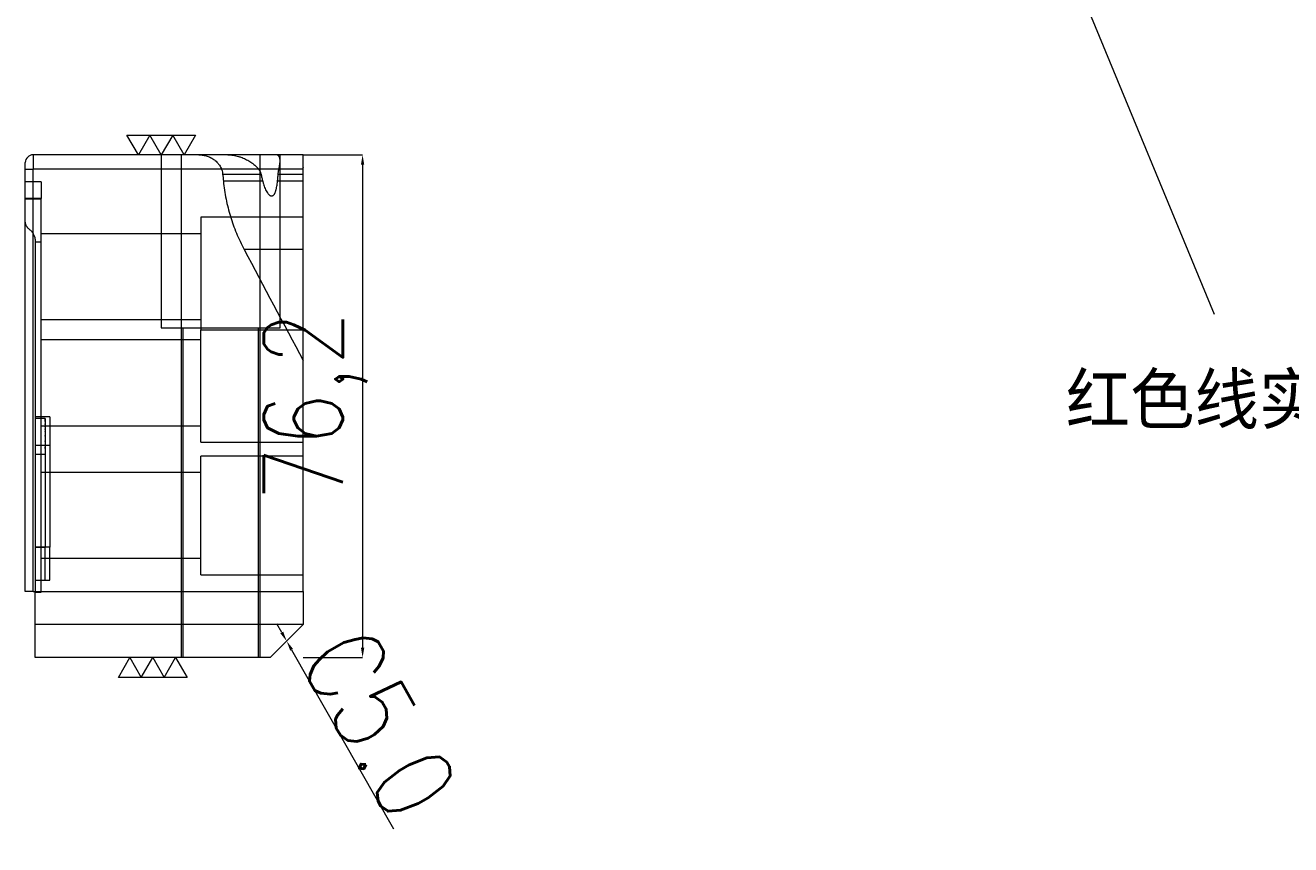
# Model space of a CAD drawing. Header units: millimetres. Extents: x 11297 to 11934, y 34710 to 35077.
# Drawn here: x 11379.1 to 11570.8, y 34710.3 to 34834.4 of the extents above; entities that cross this region are included whole.
import ezdxf
from ezdxf.enums import TextEntityAlignment as Align

# ---------------------------------------------------------------- set-up
doc = ezdxf.new("R2010")
doc.units = ezdxf.units.MM
doc.linetypes.add('DASHED', pattern=[0])
for name, color, linetype, lineweight in [('DIE', 20, 'Continuous', 20), ('DIE_W', 1, 'Continuous', 20), ('DIM', 4, 'Continuous', 20)]:
    doc.layers.add(name, color=color, linetype=linetype, lineweight=lineweight)
doc.styles.add('TXT', font='txt.shx', dxfattribs={"width": 0.8, "bigfont": 'ctxt.shx'})
doc.dimstyles.new('零件', dxfattribs={"dimscale": 1.5, "dimtxt": 8, "dimasz": 1, "dimexe": 0, "dimexo": 0, "dimgap": 0, "dimtad": 1, "dimtxsty": 'TXT', "dimcen": 0, "dimclrd": 252, "dimclre": 252, "dimclrt": 4, "dimazin": 3, "dimtp": 0.001, "dimtm": 0.001, "dimtfac": 1, "dimtmove": 0, "dimatfit": 3, "dimlwd": 5, "dimlwe": 5})

# ---------------------------------------------------------------- blocks, each defined once
blk = doc.blocks.new('*D1113')
at = {"layer": 'Defpoints', "color": 0}
for p in [(11421.191377559, 34814.82027142103), (11421.191377559, 34738.62034432025), (11430.191377559, 34738.62034432025)]:
    blk.add_point(p, dxfattribs=at)
at = {"layer": 'DIM', "color": 252, "lineweight": 5}
for p, q in [((11421.191377559, 34814.82027142103), (11430.191377559, 34814.82027142103)), ((11430.191377559, 34813.32027142103), (11430.191377559, 34740.12034432025)), ((11421.191377559, 34738.62034432025), (11430.191377559, 34738.62034432025))]:
    blk.add_line(p, q, dxfattribs=at)
at = {"layer": 'DIM', "color": 252}
for points in [[(11430.441377559, 34813.32027142103), (11429.941377559, 34813.32027142103), (11430.191377559, 34814.82027142103)], [(11429.941377559, 34740.12034432025), (11430.441377559, 34740.12034432025), (11430.191377559, 34738.62034432025)]]:
    blk.add_solid(points, dxfattribs=at)
at = {"layer": 'DIM', "color": 4, "lineweight": 5, "insert": (11423.04852041615, 34776.72030787064), "char_height": 12, "attachment_point": 5, "rotation": 90, "style": 'TXT'}
blk.add_mtext('76,2', dxfattribs=at)
blk = doc.blocks.new('*D1118')
at = {"layer": 'Defpoints', "color": 0}
for p in [(11418.69087736719, 34741.12121310392), (11418.69186775082, 34741.11947553659)]:
    blk.add_point(p, dxfattribs=at)
at = {"layer": 'DIM', "color": 252, "lineweight": 5}
for p, q in [((11417.94808964197, 34742.42438860832), (11417.20530191675, 34743.72756411272)), ((11418.69087736719, 34741.12121310392), (11418.69186775082, 34741.11947553659)), ((11419.43465547604, 34739.81630003219), (11434.89171432941, 34712.69783834543))]:
    blk.add_line(p, q, dxfattribs=at)
at = {"layer": 'DIM', "color": 252}
for points in [[(11417.73089372457, 34742.30059065411), (11418.16528555937, 34742.54818656253), (11418.69087736719, 34741.12121310392)], [(11419.65185139344, 34739.94009798639), (11419.21745955864, 34739.69250207798), (11418.69186775082, 34741.11947553659)]]:
    blk.add_solid(points, dxfattribs=at)
at = {"layer": 'DIM', "color": 4, "lineweight": 5, "insert": (11432.74728078293, 34728.57663233748), "char_height": 12, "attachment_point": 5, "rotation": 299.6823997492544, "style": 'TXT'}
blk.add_mtext('C5.0', dxfattribs=at)

msp = doc.modelspace()

# ---------------------------------------------------------------- linework, layer by layer
at = {"layer": 'DIE', "color": 155, "linetype": 'Continuous', "lineweight": 5}
for p, q in [((11380.291366559, 34814.82027132026), (11380.291366559, 34812.65866632025)), ((11421.191372559, 34743.62034432025), (11380.591366559, 34743.62034432025))]:
    msp.add_line(p, q, dxfattribs=at)
at = {"layer": 'DIE', "color": 31, "linetype": 'DASHED', "lineweight": 5, "ltscale": 0.400464790135167}
for p, q in [((11399.69112355901, 34814.82027132026), (11399.69112355901, 34788.62034432025)), ((11417.69112355901, 34788.62034432025), (11417.69112355901, 34814.82027132026)), ((11421.191372559, 34805.37027132025), (11405.691366559, 34805.37027132025)), ((11405.691366559, 34805.37027132025), (11405.691366559, 34788.32027132026)), ((11399.69112355901, 34788.62034432025), (11408.69112355901, 34788.62034432025)), ((11402.93762355901, 34788.62034432025), (11402.93762355901, 34738.62034432025)), ((11405.691366559, 34771.27027132025), (11405.691366559, 34788.32027132026)), ((11405.691366559, 34788.32027132026), (11421.191372559, 34788.32027132026)), ((11408.69112355901, 34788.62034432025), (11417.69112355901, 34788.62034432025)), ((11414.44462355901, 34738.62034432025), (11414.44462355901, 34788.62034432025)), ((11405.691366559, 34771.27027132025), (11421.191372559, 34771.27027132025)), ((11421.191372559, 34769.17027132025), (11405.691366559, 34769.17027132025)), ((11405.691366559, 34751.17027132025), (11405.691366559, 34769.17027132025)), ((11405.691366559, 34751.17027132025), (11421.191372559, 34751.17027132025))]:
    msp.add_line(p, q, dxfattribs=at)
at = {"layer": 'DIE', "color": 2, "linetype": 'DASHED', "lineweight": 5, "ltscale": 0.400464790135167}
for p, q in [((11381.491366559, 34810.72218632025), (11379.091372559, 34810.72218632025)), ((11381.491366559, 34810.72218632025), (11381.491366559, 34808.22218632025)), ((11381.491366559, 34808.22218632025), (11379.091372559, 34808.22218632025)), ((11381.491366559, 34808.12027132025), (11379.091372559, 34808.12027132025)), ((11381.491366559, 34748.62034432025), (11381.491366559, 34808.22218632025)), ((11380.591366559, 34801.62027132025), (11380.591366559, 34748.62075832026))]:
    msp.add_line(p, q, dxfattribs=at)
at = {"layer": 'DIE', "color": 155, "linetype": 'DASHED', "lineweight": 5, "ltscale": 0.400464790135167}
for p, q in [((11408.990701559, 34811.89916932025), (11414.79946855901, 34811.89916932025)), ((11415.051577559, 34810.82022732025), (11409.09758555901, 34810.82022732025)), ((11421.191372559, 34810.82022732025), (11417.302001559, 34810.82022732025)), ((11417.397177559, 34811.89916932025), (11421.191372559, 34811.89916932025)), ((11380.591366559, 34801.62027132025), (11381.491366559, 34801.62027132025)), ((11421.191377559, 34800.48798132024), (11412.237051559, 34800.48798132024))]:
    msp.add_line(p, q, dxfattribs=at)
at = {"layer": 'DIE', "color": 2, "linetype": 'Continuous', "lineweight": 5}
for p, q in [((11379.091366559, 34804.74968432025), (11379.091366559, 34804.75027132026)), ((11380.591366559, 34748.62075832024), (11380.591366559, 34748.53117132025)), ((11380.591366559, 34748.53117132025), (11381.491366559, 34748.53117132025))]:
    msp.add_line(p, q, dxfattribs=at)
at = {"layer": 'DIE', "color": 31, "linetype": 'DASHED', "lineweight": 5, "ltscale": 0.400464789677757}
for p, q in [((11382.791366559, 34775.12663032024), (11380.591366559, 34775.12663032024)), ((11382.091366559, 34774.84064832024), (11380.591366559, 34774.84064832024)), ((11382.091366559, 34774.83830632025), (11382.091366559, 34774.84028732024)), ((11382.791366559, 34770.76478832024), (11380.591366559, 34770.76478832024)), ((11382.791366559, 34770.76478832024), (11382.791366559, 34755.38554732024)), ((11382.091366559, 34769.42280932025), (11382.091366559, 34755.38554732024)), ((11382.091366559, 34750.35027132025), (11382.091366559, 34755.38554732024)), ((11382.791366559, 34750.35027132025), (11382.791366559, 34755.38554732024)), ((11380.591366559, 34750.35027132025), (11382.091366559, 34750.35027132025)), ((11382.091354559, 34750.35027132025), (11382.791366559, 34750.35027132025))]:
    msp.add_line(p, q, dxfattribs=at)
at = {"layer": 'DIE', "color": 155, "linetype": 'DASHED', "lineweight": 5, "ltscale": 0.400464789677757}
for p, q in [((11382.091366559, 34769.42281332024), (11380.591366559, 34769.42281332024)), ((11382.091366559, 34769.42280932025), (11380.591366559, 34769.42280932025)), ((11382.791366559, 34755.38554732024), (11380.591366559, 34755.38554732024)), ((11380.591366559, 34755.38554732024), (11382.091366559, 34755.38554732024)), ((11382.091366559, 34755.38554732024), (11380.591366559, 34755.38554732024))]:
    msp.add_line(p, q, dxfattribs=at)
at = {"layer": 'DIE', "color": 2, "linetype": 'Continuous', "lineweight": 5}
msp.add_arc((11380.291366559, 34813.62027132025), 1.2, 90, 178.5678970002054, dxfattribs=at)
at = {"layer": 'DIE', "color": 31, "linetype": 'DASHED', "lineweight": 5, "ltscale": 0.400464790135167}
for points, knots in [([(11405.38708745113, 34814.82027142103), (11405.49253025224, 34814.82027142103), (11405.59813957909, 34814.81618819479), (11405.75680848448, 34814.80381281395), (11405.80974066697, 34814.79864442199), (11405.91569176798, 34814.78618086237), (11405.96843220896, 34814.77891702403), (11406.23045223081, 34814.73757230888), (11406.43526834903, 34814.68846832206), (11406.73528234952, 34814.59073553212), (11406.83407852144, 34814.55412243083), (11406.98039265972, 34814.49292453035), (11407.05307896817, 34814.46075357763), (11407.12503920454, 34814.42615806591), (11407.17284856172, 34814.40254630271), (11407.19668062783, 34814.39046062887), (11407.31481862539, 34814.32896130509), (11407.49826920054, 34814.22325908233), (11407.67063248104, 34814.10301993325), (11407.8373384593, 34813.97536330426), (11407.91786361894, 34813.90782732706), (11408.07298993323, 34813.76498820973), (11408.14759282092, 34813.68968734185), (11408.23685829751, 34813.59033228118), (11408.25449298796, 34813.57021792016), (11408.28914250077, 34813.52970928673), (11408.34026491477, 34813.46844009986), (11408.38884123759, 34813.40565783325), (11408.48260266252, 34813.27807798045), (11408.54059658409, 34813.19034236664), (11408.64738862287, 34813.00940629729), (11408.69618815469, 34812.91620668244), (11408.76216238108, 34812.77211357689), (11408.79333987264, 34812.69899161022), (11408.82170668309, 34812.62419932448), (11408.8399798493, 34812.57395862864), (11408.84879909722, 34812.54864001574), (11408.89102838405, 34812.42182705548), (11408.91906823237, 34812.31909886097), (11408.96362342472, 34812.11107851154), (11408.98013980539, 34812.00578658725), (11408.9907011745, 34811.89916979783)], [0, 0, 0, 0, 0.0624999999995352, 0.0624999999995352, 0.0937499999993028, 0.0937499999993028, 0.1249999999990704, 0.1249999999990704, 0.2499999999981407, 0.2499999999981407, 0.3124999999976759, 0.3124999999976759, 0.3437499999976856, 0.3593749999976905, 0.3593749999976905, 0.3749999999976953, 0.3749999999976953, 0.4374999999977149, 0.4999999999977345, 0.4999999999977345, 0.562499999997754, 0.562499999997754, 0.6249999999977736, 0.6249999999977736, 0.6406249999978653, 0.6406249999978653, 0.6562499999979569, 0.6874999999981402, 0.6874999999981402, 0.7499999999985068, 0.7499999999985068, 0.8124999999988733, 0.8124999999988733, 0.8437499999991658, 0.8593749999992165, 0.8593749999992165, 0.8749999999992671, 0.8749999999992671, 0.9374999999996336, 0.9374999999996336, 1, 1, 1, 1]), ([(11409.77863921049, 34814.82027142103), (11409.84701334382, 34814.82027142103), (11409.91541066634, 34814.81883339091), (11410.01803498195, 34814.81460105754), (11410.05228686397, 34814.81284165747), (11410.12058512108, 34814.80865650452), (11410.15461905952, 34814.80623252132), (11410.32422822652, 34814.79251533213), (11410.45812610937, 34814.77644711611), (11410.72266438457, 34814.735358643), (11410.85330378981, 34814.7103343601), (11411.11155483535, 34814.65220835703), (11411.23916590316, 34814.61910438989), (11411.42843454378, 34814.56385255184), (11411.49116563109, 34814.54450079688), (11411.6159263543, 34814.50398559216), (11411.67801137482, 34814.48280222093), (11411.86287160297, 34814.4167315361), (11411.98342493856, 34814.36963715266), (11412.21960205159, 34814.26989847483), (11412.33522483984, 34814.2172531049), (11412.56184808074, 34814.10673596508), (11412.672848152, 34814.04886427466), (11412.89041984879, 34813.92801623155), (11412.99699168539, 34813.8650413026), (11413.20579017409, 34813.73388542618), (11413.30801787507, 34813.66570808279), (11413.4580668238, 34813.55924081759), (11413.50753328337, 34813.52304891599), (11413.60534466444, 34813.44916905828), (11413.65373257418, 34813.41144473997), (11413.79653476629, 34813.29635373659), (11413.88877104094, 34813.21697693678), (11414.06685730836, 34813.05171066964), (11414.1527227238, 34812.96585114943), (11414.27591722227, 34812.83039712071), (11414.31610481695, 34812.78404330026), (11414.39392560097, 34812.68908224102), (11414.43157626094, 34812.64046868218), (11414.50395404419, 34812.5404057636), (11414.5386851611, 34812.48896147904), (11414.60459956359, 34812.38238369292), (11414.63579107197, 34812.32726048252), (11414.69360594311, 34812.21196602553), (11414.71980250457, 34812.15262784756), (11414.7653167065, 34812.02957787218), (11414.78465263688, 34811.96586320877), (11414.79946868587, 34811.89916979783)], [0, 0, 0, 0, 0.0312500000006364, 0.0312500000006364, 0.0468750000007571, 0.0468750000007571, 0.0625000000008779, 0.0625000000008779, 0.1250000000005661, 0.1250000000005661, 0.1875000000002544, 0.1875000000002544, 0.2499999999999427, 0.2499999999999427, 0.2812499999999711, 0.2812499999999711, 0.3124999999999995, 0.3124999999999995, 0.3750000000000563, 0.3750000000000563, 0.4375000000001131, 0.4375000000001131, 0.5000000000001699, 0.5000000000001699, 0.5625000000002266, 0.5625000000002266, 0.6250000000002834, 0.6250000000002834, 0.6562500000003119, 0.6562500000003119, 0.6875000000003402, 0.6875000000003402, 0.7500000000001249, 0.7500000000001249, 0.8124999999999095, 0.8124999999999095, 0.8437499999999246, 0.8437499999999246, 0.8749999999999397, 0.8749999999999397, 0.9062499999999548, 0.9062499999999548, 0.9374999999999698, 0.9374999999999698, 0.9687499999999848, 0.9687499999999848, 1, 1, 1, 1]), ([(11417.39717729207, 34811.89916979783), (11417.40234752822, 34811.96659897645), (11417.40899229387, 34812.0305654962), (11417.42408976932, 34812.15358157094), (11417.43254774691, 34812.21261747459), (11417.45049051635, 34812.32701957061), (11417.45997850932, 34812.38237860272), (11417.47942068929, 34812.49025607506), (11417.48924072704, 34812.5420361307), (11417.50870421149, 34812.64228523841), (11417.51835349369, 34812.69076667852), (11417.53724820027, 34812.78515750876), (11417.54649472882, 34812.83106283523), (11417.57337279365, 34812.96562075063), (11417.5901318586, 34813.05115615732), (11417.62038577189, 34813.21609924446), (11417.63388872771, 34813.29548099166), (11417.65120883217, 34813.41075235463), (11417.65648016586, 34813.44844643265), (11417.66594132074, 34813.522273349), (11417.67013659186, 34813.55844119066), (11417.68105900838, 34813.66484290212), (11417.68612249184, 34813.73298534076), (11417.69152947532, 34813.86408708747), (11417.69187409677, 34813.92704281272), (11417.68755831175, 34814.0478672434), (11417.68289880599, 34814.10573453551), (11417.66825599785, 34814.2162572998), (11417.65827363088, 34814.26891269877), (11417.63260599084, 34814.36868576562), (11417.61692190555, 34814.41580451442), (11417.59345847436, 34814.47090285191), (11417.58856799867, 34814.48174100035), (11417.57842400964, 34814.50296048012), (11417.56265976557, 34814.53411658989), (11417.54524136399, 34814.56322776958), (11417.50816926224, 34814.61863755687), (11417.48047623146, 34814.65183467611), (11417.41892896894, 34814.71012032222), (11417.38507538258, 34814.73521111201), (11417.31092855339, 34814.77640192104), (11417.27063631349, 34814.79250599951), (11417.20508530624, 34814.80899262334), (11417.18233987485, 34814.81320582404), (11417.13553964612, 34814.8188376203), (11417.11144416749, 34814.82027142103), (11417.08666411903, 34814.82027142103)], [0, 0, 0, 0, 0.0312499999999646, 0.0312499999999646, 0.0624999999999292, 0.0624999999999292, 0.0937499999998939, 0.0937499999998939, 0.1249999999998585, 0.1249999999998585, 0.1562499999998231, 0.1562499999998231, 0.1874999999997877, 0.1874999999997877, 0.2499999999997169, 0.2499999999997169, 0.3124999999996462, 0.3124999999996462, 0.3437499999996108, 0.3437499999996108, 0.3749999999995753, 0.3749999999995753, 0.4374999999995259, 0.4374999999995259, 0.4999999999994765, 0.4999999999994765, 0.5624999999994271, 0.5624999999994271, 0.6249999999993776, 0.6249999999993776, 0.6874999999993282, 0.6874999999993282, 0.7031249999993491, 0.7031249999993491, 0.7187499999993698, 0.7499999999994115, 0.7499999999994115, 0.8124999999995557, 0.8124999999995557, 0.8749999999996999, 0.8749999999996999, 0.9374999999998441, 0.9374999999998441, 0.968749999999922, 0.968749999999922, 1, 1, 1, 1]), ([(11409.09758551024, 34810.82022692617), (11409.18803837512, 34809.90719552332), (11409.32353640919, 34809.00785139794), (11409.67999196484, 34807.23513058701), (11409.90096433194, 34806.36175841236), (11410.42604446082, 34804.64027531166), (11410.73015806008, 34803.79216615936), (11411.42115094327, 34802.12109676447), (11411.80802875778, 34801.29813607538), (11412.23705128699, 34800.4879813412)], [0, 0, 0, 0, 0.2500000000000002, 0.2500000000000002, 0.5000000000000001, 0.5000000000000001, 0.75, 0.75, 1, 1, 1, 1]), ([(11414.79946853379, 34811.89916973074), (11414.83967149287, 34811.71819915708), (11414.88067112732, 34811.53773198024), (11414.96458238023, 34811.17800549308), (11415.00749208231, 34810.9987449734), (11415.05157743427, 34810.8202270027)], [0, 0, 0, 0, 0.5, 0.5, 1, 1, 1, 1]), ([(11415.05157726719, 34810.82022692619), (11415.06783158699, 34810.75440704873), (11415.08477357684, 34810.68899164542), (11415.12008877949, 34810.55902030897), (11415.13848163909, 34810.49439952649), (11415.19575136742, 34810.30245433067), (11415.23667840557, 34810.17711795893), (11415.32450163952, 34809.93246508366), (11415.371391337, 34809.81313988659), (11415.47194827738, 34809.58171909888), (11415.52559987899, 34809.46960281475), (11415.64113119887, 34809.2546639151), (11415.70184770965, 34809.15402473856), (11415.79790344317, 34809.01591714563), (11415.83076005324, 34808.97202941695), (11415.88143971834, 34808.90991267548), (11415.89856593309, 34808.88982785009), (11415.93331546302, 34808.85100635354), (11415.95098070539, 34808.83223110261), (11416.00421821912, 34808.77866251218), (11416.04015532949, 34808.74646236294), (11416.11294593242, 34808.68982890664), (11416.14979888492, 34808.66539132524), (11416.20581454507, 34808.63534423479), (11416.22446914063, 34808.62651324772), (11416.26153885698, 34808.61134581071), (11416.27998544814, 34808.60499226032), (11416.33505118579, 34808.58966774611), (11416.38048229771, 34808.58311478459), (11416.42530803027, 34808.58465599934), (11416.44318934079, 34808.58593099671), (11416.45212500986, 34808.58690059137), (11416.47868576912, 34808.59078283553), (11416.49606046097, 34808.59465981353), (11416.5472342799, 34808.60998882101), (11416.58008462836, 34808.62513085736), (11416.62761882918, 34808.65472460484), (11416.64317294469, 34808.6657381208), (11416.67372195797, 34808.69000202289), (11416.68876250114, 34808.70330201718), (11416.7325515876, 34808.74594497155), (11416.76009015842, 34808.77807548687), (11416.81237288305, 34808.84873902664), (11416.83711510273, 34808.88727633899), (11416.87241599614, 34808.94935889801), (11416.88388003987, 34808.97076772356), (11416.90624136037, 34809.01494514129), (11416.91713148769, 34809.0377061758), (11416.94873269168, 34809.10729484927), (11416.96848388227, 34809.15562455189), (11417.00578889568, 34809.25562525867), (11417.02334116679, 34809.30729831362), (11417.05657001869, 34809.41360139694), (11417.07224568037, 34809.4682326335), (11417.10197013149, 34809.58016299938), (11417.11602851694, 34809.63750773756), (11417.15599554104, 34809.8129288644), (11417.17943138949, 34809.93305837712), (11417.22152962542, 34810.17847279572), (11417.24017989322, 34810.30376719047), (11417.27373241476, 34810.55878675263), (11417.28862901989, 34810.68851629648), (11417.30200111403, 34810.82022692619)], [0, 0, 0, 0, 0.0312499999995319, 0.0312499999995319, 0.0624999999990639, 0.0624999999990639, 0.1249999999981281, 0.1249999999981281, 0.1874999999971924, 0.1874999999971924, 0.2499999999962567, 0.2499999999962567, 0.3124999999953209, 0.3124999999953209, 0.3437499999948531, 0.3437499999948531, 0.3593749999946192, 0.3593749999946192, 0.3749999999943854, 0.3749999999943854, 0.4062499999937089, 0.4062499999937089, 0.4374999999930324, 0.4374999999930324, 0.4531249999926892, 0.4531249999926892, 0.468749999992346, 0.468749999992346, 0.4999999999918813, 0.5078124999919105, 0.5078124999919105, 0.5156249999919396, 0.5156249999919396, 0.5312499999919874, 0.5312499999919874, 0.5624999999922671, 0.5624999999922671, 0.5781249999924977, 0.5781249999924977, 0.5937499999927283, 0.5937499999927283, 0.6249999999931792, 0.6249999999931792, 0.6562499999936302, 0.6562499999936302, 0.6718749999938511, 0.6718749999938511, 0.6874999999940721, 0.6874999999940721, 0.7187499999946421, 0.7187499999946421, 0.7499999999952122, 0.7499999999952122, 0.7812499999957823, 0.7812499999957823, 0.8124999999963524, 0.8124999999963524, 0.8749999999975683, 0.8749999999975683, 0.937499999998784, 0.937499999998784, 1, 1, 1, 1]), ([(11417.30200104532, 34810.8202270027), (11417.32012534479, 34810.9987449734), (11417.33696379917, 34811.17800549308), (11417.36855273773, 34811.53773198024), (11417.38330112997, 34811.71819915708), (11417.39717734454, 34811.89916973074)], [0, 0, 0, 0, 0.5, 0.5, 1, 1, 1, 1])]:
    msp.add_open_spline(points, degree=3, knots=knots, dxfattribs=at)
for points in [[(11421.19137268825, 34814.74593679782), (11421.19137268825, 34814.74041461512), (11421.19137268825, 34814.73457631136), (11421.19137268825, 34814.72841779783)], [(11421.19137268825, 34814.57900179781), (11421.19137268825, 34814.56738965633), (11421.19137268825, 34814.55532980976), (11421.19137268825, 34814.54283879781)], [(11421.19137268825, 34812.89700379773), (11421.19137268825, 34812.87559927307), (11421.19137268825, 34812.85394776406), (11421.19137268825, 34812.83203879773)], [(11408.99070110077, 34811.89916979052), (11409.02632755662, 34811.53952200258), (11409.06195571699, 34811.1798743835), (11409.09758558412, 34810.82022693351)], [(11412.2370455557, 34800.48797829301), (11415.21177551314, 34794.87058620572), (11418.19618220027, 34789.25834069672), (11421.19137268825, 34783.65183056283)]]:
    msp.add_open_spline(points, degree=3, dxfattribs=at)
at = {"layer": 'DIE', "color": 155, "linetype": 'Continuous', "lineweight": 5}
msp.add_rational_spline([(11379.09136665532, 34812.63772382747), (11379.0913666553, 34812.64999188707), (11379.58842293016, 34812.6586667152), (11380.29136665532, 34812.65866671521)], [1.367660957973592, 1.100608544473279, 1.100608544465988, 1.367660957951719], degree=3, dxfattribs=at)
at = {"layer": 'DIE', "color": 2, "linetype": 'Continuous', "lineweight": 5}
for points, degree in [([(11379.09137268825, 34812.66772382746), (11379.09137268825, 34813.07638294185), (11379.09137268825, 34813.65028242213), (11379.09137268825, 34813.65026667056)], 2), ([(11379.09137268825, 34748.6203440343), (11379.09137268825, 34812.66772382746)], 1), ([(11380.29137268825, 34748.62034396095), (11379.79470414685, 34748.62034396095), (11379.09135491199, 34748.62034396095), (11379.09137078466, 34748.62034396095)], 2)]:
    msp.add_open_spline(points, degree=degree, dxfattribs=at)
at = {"layer": 'DIE', "color": 155, "linetype": 'Continuous', "lineweight": 5}
for points, degree in [([(11421.19137268825, 34812.65867585278), (11380.29136665534, 34812.65867585278)], 1), ([(11380.29137268825, 34748.62034396095), (11380.29137268825, 34769.9764515457), (11380.29137268825, 34791.33255913045), (11380.29137268825, 34812.68866671519)], 3)]:
    msp.add_open_spline(points, degree=degree, dxfattribs=at)
at = {"layer": 'DIE', "color": 2, "linetype": 'DASHED', "lineweight": 5, "ltscale": 0.400464790135167}
for points, knots in [([(11379.68347191849, 34803.55623325297), (11379.63524351129, 34803.59290403805), (11379.54416981344, 34803.67134260166), (11379.46356764857, 34803.7594903709), (11379.41649880637, 34803.81758222144), (11379.40724330872, 34803.82936213707), (11379.38918339907, 34803.85306607794), (11379.36272636398, 34803.8888905665), (11379.33813050619, 34803.92549624493), (11379.29134517012, 34803.999695719), (11379.26335674719, 34804.05047637155), (11379.22601166454, 34804.12847032263), (11379.21433797189, 34804.1547729642), (11379.1925322293, 34804.20797200587), (11379.18238561227, 34804.23491428221), (11379.1637366086, 34804.28908489709), (11379.15522832051, 34804.31633066053), (11379.13990888503, 34804.37070819653), (11379.13307925289, 34804.39789026677), (11379.11497663693, 34804.4794005704), (11379.10608314924, 34804.5336921991), (11379.09429901414, 34804.64191730608), (11379.09138779562, 34804.6958515349), (11379.09136677006, 34804.74968396578)], [0, 0, 0, 0, 0.1250566568517144, 0.2501133137034288, 0.2501133137034288, 0.281377477916088, 0.281377477916088, 0.3126416421287471, 0.3751699705550675, 0.3751699705550675, 0.5002266274077081, 0.5002266274077081, 0.5627549558336421, 0.5627549558336421, 0.6252832842595758, 0.6252832842595758, 0.6878116126855096, 0.6878116126855096, 0.7503399411114433, 0.7503399411114433, 0.8753965979633141, 0.8753965979633141, 1, 1, 1, 1]), ([(11379.68347191849, 34803.55623325297), (11379.75364223666, 34803.50287879223), (11379.82014948347, 34803.44596764153), (11379.94614346122, 34803.32516553692), (11380.00562947713, 34803.26127431636), (11380.08958053647, 34803.16006911387), (11380.11668214454, 34803.12543693656), (11380.15598714316, 34803.07210341013), (11380.16887986499, 34803.05407056973), (11380.19406697049, 34803.01774464524), (11380.20637561111, 34802.99943361649), (11380.26650980292, 34802.90714253811), (11380.31012368818, 34802.83096211428), (11380.38850955849, 34802.67389730021), (11380.42328178214, 34802.59301325834), (11380.4686261218, 34802.46800915898), (11380.48260930831, 34802.42570272848), (11380.50819911962, 34802.33991317076), (11380.51968808981, 34802.29682914812), (11380.55031721772, 34802.16701783404), (11380.58094685109, 34801.99244792134), (11380.59136665534, 34801.81491031651), (11380.59136665534, 34801.72537472858)], [0, 0, 0, 0, 0.124999999999615, 0.124999999999615, 0.2499999999992301, 0.2499999999992301, 0.3124999999986477, 0.3124999999986477, 0.3437499999987096, 0.3437499999987096, 0.3749999999987716, 0.3749999999987716, 0.4999999999990097, 0.4999999999990097, 0.6249999999992477, 0.6249999999992477, 0.6874999999993707, 0.6874999999993707, 0.7499999999994936, 0.7499999999994936, 0.8749999999997468, 1, 1, 1, 1])]:
    msp.add_open_spline(points, degree=3, knots=knots, dxfattribs=at)
msp.add_open_spline([(11380.59136665534, 34801.72537472858), (11380.59136665534, 34801.69034334642), (11380.59136665534, 34801.65530738375), (11380.59136665534, 34801.62027142103)], degree=3, dxfattribs=at)
at = {"layer": 'DIE', "color": 31, "linetype": 'DASHED', "lineweight": 5, "ltscale": 0.400464789677757}
for points, knots in [([(11382.09136665532, 34774.84065310399), (11382.09136665532, 34774.84064310299), (11382.09136665532, 34774.83268691039), (11382.09136665532, 34774.80128228883), (11382.09136665534, 34774.75439352621), (11382.09136665532, 34774.67674054761), (11382.09136665532, 34774.58347826748), (11382.09136665532, 34774.52904376872), (11382.09136665532, 34774.43525339344), (11382.09136665532, 34774.40196398531), (11382.09136665532, 34774.348908851), (11382.09136665532, 34774.3307067023), (11382.09136665533, 34774.29344123646), (11382.09136665533, 34774.19801292253), (11382.09136665532, 34774.00603686037), (11382.09136665532, 34773.70741025833), (11382.09136665533, 34773.47961345538), (11382.09136665533, 34773.29768190658), (11382.09136665533, 34773.20391381318), (11382.09136665533, 34773.10590395003), (11382.09136665532, 34773.03961540147), (11382.09136665532, 34773.00602694405), (11382.09136665532, 34772.83655059549), (11382.09136665532, 34772.69547036329), (11382.09136665532, 34772.40280974285), (11382.09136665532, 34772.09964709477), (11382.09136665533, 34771.77597080606), (11382.09136665533, 34771.52552922344), (11382.09136665532, 34771.39838462979), (11382.09136665532, 34771.26833068044), (11382.09136665533, 34771.18097707395), (11382.09136665532, 34771.13703088899), (11382.09136665532, 34770.91648886632), (11382.09136665533, 34770.55742830074), (11382.09136665532, 34770.00071239322), (11382.09136665532, 34769.61750039687), (11382.09136665532, 34769.42280972281)], [0, 0, 0, 0, 0.0625000000000114, 0.0625000000000114, 0.1250000000000227, 0.1875000000000341, 0.1875000000000341, 0.2500000000000454, 0.2500000000000454, 0.2812500000000552, 0.2812500000000552, 0.2968750000000564, 0.2968750000000564, 0.3125000000000577, 0.3750000000000441, 0.4375000000000306, 0.5000000000000171, 0.5000000000000171, 0.5312500000000138, 0.5468750000000114, 0.5468750000000114, 0.562500000000009, 0.562500000000009, 0.6250000000000123, 0.6250000000000123, 0.6875000000000158, 0.7500000000000191, 0.7500000000000191, 0.7812500000000199, 0.7968750000000194, 0.7968750000000194, 0.8125000000000189, 0.8125000000000189, 0.8750000000000125, 0.9375000000000064, 1, 1, 1, 1]), ([(11382.09136665533, 34774.61018677433), (11382.09136665533, 34774.61562815282), (11382.09136665533, 34774.62097193371), (11382.09136665532, 34774.63976746464), (11382.09136665533, 34774.65266591444), (11382.09136665533, 34774.66491577434)], [0, 0, 0, 0, 0.2790013259677324, 0.2790013259677324, 1, 1, 1, 1]), ([(11382.79136665532, 34775.12663489693), (11382.79136665532, 34775.12662489593), (11382.79136665532, 34775.11414880518), (11382.79136665533, 34775.05908626188), (11382.79136665532, 34774.96815067415), (11382.79136665532, 34774.88352355955), (11382.79136665533, 34774.78664537992), (11382.79136665532, 34774.73208170909), (11382.79136665532, 34774.65592486772), (11382.79136665533, 34774.64029529339), (11382.79136665532, 34774.60822985513), (11382.79136665533, 34774.59177857902), (11382.79136665532, 34774.54140482045), (11382.79136665532, 34774.50641781486), (11382.79136665532, 34774.39728102301), (11382.79136665532, 34774.31896102674), (11382.79136665533, 34774.15125887668), (11382.79136665532, 34774.06188635726), (11382.79136665533, 34773.87192133019), (11382.79136665532, 34773.67068414761), (11382.79136665533, 34773.44706604946), (11382.79136665532, 34773.30023054303), (11382.79136665532, 34773.27050919099), (11382.79136665533, 34773.21035379607), (11382.79136665532, 34773.17994794301), (11382.79136665532, 34773.08802996391), (11382.79136665532, 34773.02571134848), (11382.79136665532, 34772.83569517244), (11382.79136665532, 34772.57418940657), (11382.79136665532, 34772.15804631224), (11382.79136665533, 34771.86475943415), (11382.79136665533, 34771.63875813094), (11382.79136665533, 34771.56241713709), (11382.79136665533, 34771.4076908998), (11382.79136665533, 34771.32926757359), (11382.79136665532, 34771.17049833098), (11382.79136665533, 34771.05028960636), (11382.79136665533, 34770.92837853773), (11382.79136665533, 34770.86713827353), (11382.79136665532, 34770.84666262755), (11382.79136665532, 34770.80572562886), (11382.79136665532, 34770.78525712952), (11382.79136665532, 34770.76478863018)], [0, 0, 0, 0, 0.062499999999994, 0.124999999999988, 0.187499999999982, 0.249999999999976, 0.249999999999976, 0.31249999999997, 0.31249999999997, 0.3281249999999681, 0.3281249999999681, 0.3437499999999662, 0.3437499999999662, 0.3749999999999722, 0.3749999999999722, 0.4374999999999752, 0.4374999999999752, 0.4999999999999784, 0.4999999999999784, 0.5624999999999815, 0.6249999999999846, 0.6249999999999846, 0.6406249999999845, 0.6406249999999845, 0.6562499999999846, 0.6562499999999846, 0.6874999999999861, 0.6874999999999861, 0.7499999999999909, 0.8124999999999959, 0.8750000000000008, 0.8750000000000008, 0.9062500000000006, 0.9062500000000006, 0.9375000000000004, 0.9375000000000004, 0.96875, 0.984375, 0.984375, 0.9921875, 0.9921875, 1, 1, 1, 1]), ([(11382.09136665533, 34773.9654917744), (11382.09136665533, 34773.97473743682), (11382.09136665533, 34773.98390962076), (11382.09136665533, 34774.01232102665), (11382.09136665533, 34774.03130385798), (11382.09136665533, 34774.0499587744)], [0, 0, 0, 0, 0.3202603703249816, 0.3202603703249816, 1, 1, 1, 1]), ([(11382.09136665533, 34773.58722177435), (11382.09136665533, 34773.59431732378), (11382.09136665533, 34773.60138777374), (11382.09136665533, 34773.62075556727), (11382.09136665533, 34773.63299574703), (11382.09136665533, 34773.64514477435)], [0, 0, 0, 0, 0.3637642779066178, 0.3637642779066178, 1, 1, 1, 1]), ([(11382.09136665533, 34770.45648777436), (11382.09136665532, 34770.48759589851), (11382.09136665532, 34770.52128503186), (11382.09136665532, 34770.55485884653), (11382.09136665532, 34770.55752777436)], [0, 0, 0, 0, 0.9204839500058088, 1, 1, 1, 1])]:
    msp.add_open_spline(points, degree=3, knots=knots, dxfattribs=at)
for points in [[(11382.09136665533, 34774.77476977444), (11382.09136665533, 34774.78949786737), (11382.09136665533, 34774.80176217188), (11382.09136665533, 34774.81156377444)], [(11382.09136665533, 34774.6775097744), (11382.09136665533, 34774.68575857151), (11382.09136665533, 34774.69369105728), (11382.09136665533, 34774.70130877441)], [(11382.09136665533, 34774.51066977403), (11382.09136665533, 34774.52117779375), (11382.09136665533, 34774.53144702576), (11382.09136665533, 34774.54147677404)], [(11382.09136665533, 34774.4013697742), (11382.09136665533, 34774.41275734558), (11382.09136665533, 34774.423932665), (11382.09136665533, 34774.4348957742)], [(11382.09136665532, 34774.28230977416), (11382.09136665532, 34774.29734182554), (11382.09136665532, 34774.31208013624), (11382.09136665532, 34774.32652477417)], [(11382.09136665533, 34773.19542577441), (11382.09136665533, 34773.23243265206), (11382.09136665533, 34773.26891578885), (11382.09136665533, 34773.3048707744)], [(11382.09136665532, 34772.81649777435), (11382.09136665532, 34772.84547134231), (11382.09136665532, 34772.87418085089), (11382.09136665532, 34772.90262577435)], [(11382.09136665533, 34772.20456077436), (11382.09136665533, 34772.22707317839), (11382.09136665533, 34772.24945844775), (11382.09136665533, 34772.27171677436)], [(11382.09136665532, 34771.37863577435), (11382.09136665532, 34771.40861756742), (11382.09136665532, 34771.43849179645), (11382.09136665532, 34771.46825777435)], [(11382.09136665533, 34770.33727277436), (11382.09136665533, 34770.36977765855), (11382.09136665533, 34770.4021772847), (11382.09136665533, 34770.43447177437)]]:
    msp.add_open_spline(points, degree=3, dxfattribs=at)
at = {"layer": 'DIE_W', "color": 4, "linetype": 'Continuous', "lineweight": 5, "ltscale": 0.2}
msp.add_line((11529.83717679232, 34861.73772234838), (11559.20336953014, 34790.6892031356), dxfattribs=at)
at = {"layer": 'DIE_W', "color": 1, "linetype": 'Continuous', "lineweight": 5}
for p, q in [((11421.191372559, 34814.82027132026), (11380.291366559, 34814.82027132026)), ((11421.191372559, 34812.68864432025), (11421.191372559, 34814.82027132026)), ((11380.591366559, 34743.62034432025), (11380.591366559, 34748.53117132025)), ((11380.591366559, 34738.62034432025), (11380.591366559, 34743.62034432025))]:
    msp.add_line(p, q, dxfattribs=at)
at = {"layer": 'DIE_W', "color": 1, "linetype": 'DASHED', "lineweight": 5, "ltscale": 0.400464790135167}
for p, q in [((11402.69102355901, 34814.82027132026), (11402.69102355901, 34738.62034432025)), ((11414.69122355901, 34738.62034432025), (11414.69122355901, 34814.82027132026)), ((11405.691366559, 34802.87027132025), (11381.491366559, 34802.87027132025)), ((11381.491366559, 34789.87027132025), (11405.691366559, 34789.87027132025)), ((11405.691366559, 34786.77027132025), (11381.491366559, 34786.77027132025)), ((11381.491366559, 34773.77027132025), (11405.691366559, 34773.77027132025)), ((11405.691366559, 34766.67027132025), (11381.491366559, 34766.67027132025)), ((11381.491366559, 34753.67027132025), (11405.691366559, 34753.67027132025))]:
    msp.add_line(p, q, dxfattribs=at)
at = {"layer": 'DIE_W', "color": 1, "linetype": 'DASHED', "lineweight": 5, "ltscale": 0.400464789677757}
msp.add_line((11381.491366559, 34748.62034432025), (11381.491366559, 34748.53117132025), dxfattribs=at)
at = {"layer": 'DIE_W', "color": 1, "linetype": 'Continuous', "lineweight": 5}
msp.add_lwpolyline([(11421.191372559, 34748.62034432025), (11421.191372559, 34743.62034432025), (11416.191372559, 34738.62034432025), (11380.591366559, 34738.62034432025)], dxfattribs=at)
for points in [[(11421.19137268825, 34748.62034396095), (11421.19137268825, 34812.68866671519)], [(11380.29137268825, 34748.62034396095), (11421.19137268825, 34748.62034396095)]]:
    msp.add_open_spline(points, degree=1, dxfattribs=at)
at = {"layer": 'DIM', "color": 1, "linetype": 'Continuous', "lineweight": 5}
for points in [[(11404.88727598172, 34817.82027132026), (11403.15522517415, 34814.82027132026), (11401.42317436658, 34817.82027132026), (11399.69112355901, 34814.82027132026), (11397.95907275144, 34817.82027132026), (11396.22702194387, 34814.82027132026), (11394.4949711363, 34817.82027132026), (11404.88727598172, 34817.82027132026)], [(11393.19521713629, 34735.62034432025), (11394.92726794386, 34738.62034432025), (11396.65931875143, 34735.62034432025), (11398.391369559, 34738.62034432025), (11400.12342036657, 34735.62034432025), (11401.85547117414, 34738.62034432025), (11403.58752198171, 34735.62034432025), (11393.19521713629, 34735.62034432025)]]:
    msp.add_lwpolyline(points, close=True, dxfattribs=at)

# ---------------------------------------------------------------- texts
at = {"layer": 'DIE_W', "color": 4, "linetype": 'Continuous', "lineweight": 5, "ltscale": 0.2}
msp.add_text('红色线实数割', height=7.5, dxfattribs=at).set_placement((11565.9786300628, 34777.96213666067), align=Align.MIDDLE)

# ---------------------------------------------------------------- dimensions: what is measured, and where the dimension line sits
at = {"layer": 'DIM', "lineweight": 5}
dim = msp.add_linear_dim(base=(11430.191377559, 34738.62034432025), p1=(11421.191377559, 34814.82027142103), p2=(11421.191377559, 34738.62034432025), angle=90, dimstyle='零件', dxfattribs=at)
dim.commit()
dim.dimension.update_dxf_attribs({"geometry": '*D1113', "text_midpoint": (11423.04852041615, 34776.72030787064)})
dim = msp.add_diameter_dim_2p(p1=(11418.69087736719, 34741.12121310392), p2=(11418.69186775082, 34741.11947553659), text='C5.0', dimstyle='零件', dxfattribs=at)
dim.commit()
dim.dimension.update_dxf_attribs({"geometry": '*D1118', "text_midpoint": (11427.53457876533, 34725.60548143661), "dimtype": 163})

doc.saveas('drawing.dxf')
